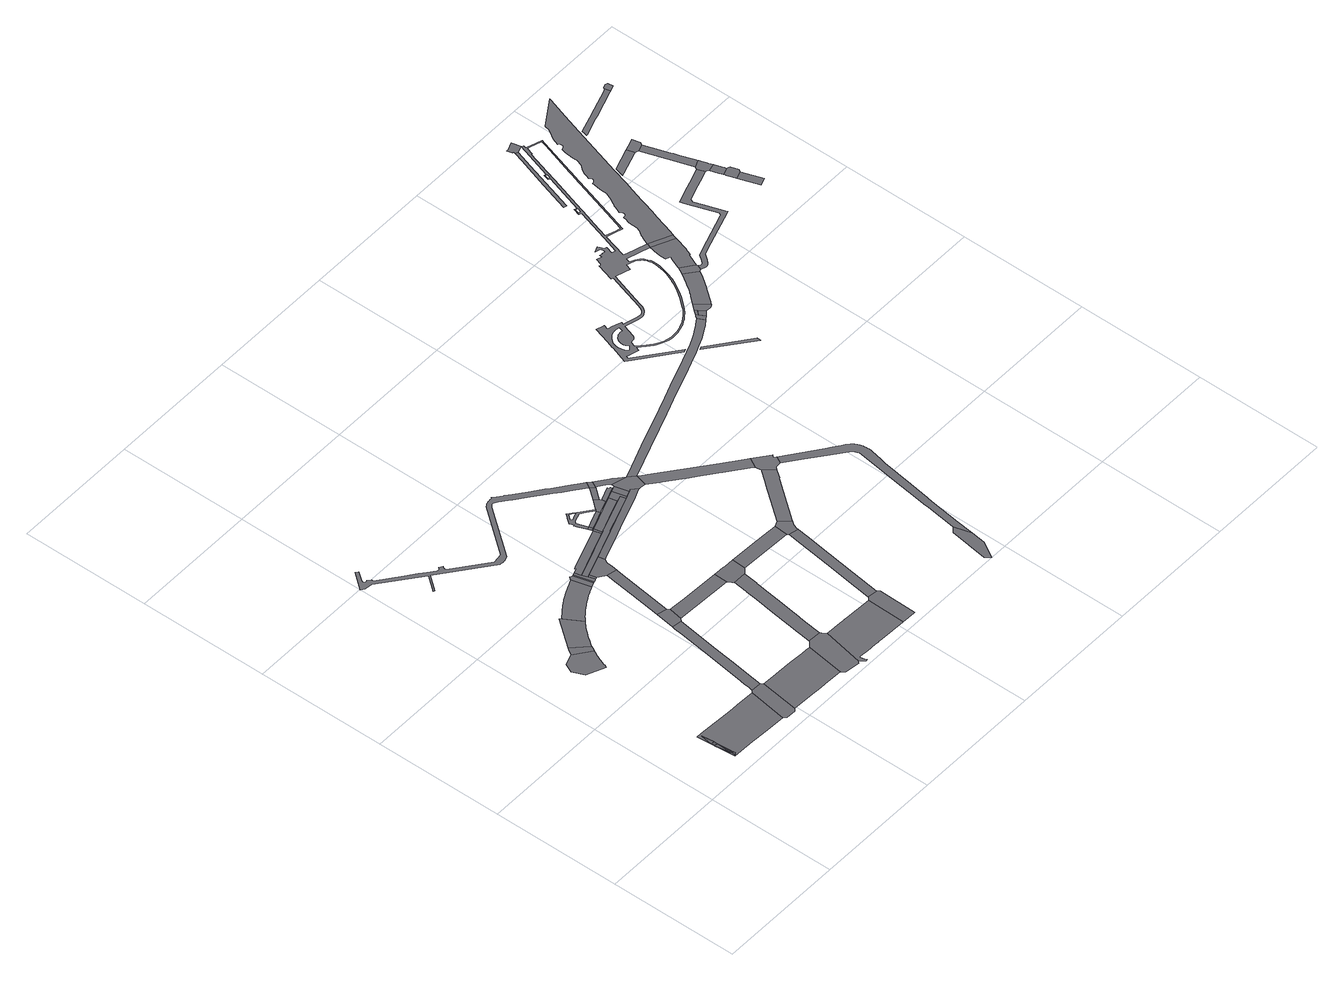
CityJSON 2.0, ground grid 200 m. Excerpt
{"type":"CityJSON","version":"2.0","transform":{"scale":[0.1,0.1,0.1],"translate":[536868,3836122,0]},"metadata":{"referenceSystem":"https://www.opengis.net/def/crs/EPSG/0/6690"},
"CityObjects":{
"road1":{"type":"Road","attributes":{"RoadStructureAttribute.sectionType":"4"},"geometry":[{"type":"MultiSurface","lod":"3","boundaries":[[[0,1,2]],[[3,4,0]],[[5,2,1]],[[0,6,1]],[[4,7,0]],[[8,6,0]],[[7,8,0]],[[9,5,1]],[[8,10,6]],[[9,1,6]],[[6,10,9]],[[5,9,11]],[[12,13,11]],[[14,15,16]],[[16,17,14]],[[14,17,18]]],"semantics":{"surfaces":[{"type":"TrafficArea","function":"2000"},{"type":"TrafficArea","function":"1020"},{"type":"AuxiliaryTrafficArea","function":"2000"}],"values":[0,0,1,0,0,0,0,1,2,1,1,1,0,1,1,0]}}]},
"road2":{"type":"Road","attributes":{"RoadStructureAttribute.sectionType":"1"},"geometry":[{"type":"MultiSurface","lod":"1","boundaries":[[[19,20,21,22,23,24,25,26,27,28,29,30,31,32]]]}]},
"road3":{"type":"Road","geometry":[{"type":"MultiSurface","lod":"1","boundaries":[[[33,34,35,36,37,38,39,40,41,42,43,44,45,46,47]]]}]},
"road4":{"type":"Road","attributes":{"RoadStructureAttribute.sectionType":"1"},"geometry":[{"type":"MultiSurface","lod":"1","boundaries":[[[48,49,33,47,50,51,52,53]]]}]},
"road5":{"type":"Road","geometry":[{"type":"MultiSurface","lod":"1","boundaries":[[[54,32,31,55,56,57,58,59]]]}]},
"road6":{"type":"Road","geometry":[{"type":"MultiSurface","lod":"1","boundaries":[[[60,48,53,61,62,63,64,65,66,67,68,69,70,71,72,73,74,75,76]]]}]},
"road7":{"type":"Road","attributes":{"RoadStructureAttribute.sectionType":"1"},"geometry":[{"type":"MultiSurface","lod":"1","boundaries":[[[77,78,79,80,81,82,83,54,59,84,85,86,87,88]]]}]},
"road8":{"type":"Road","attributes":{"RoadStructureAttribute.sectionType":"1"},"geometry":[{"type":"MultiSurface","lod":"1","boundaries":[[[89,90,91,92,93,58,57,94,95,96,97,98,99,100]]]}]},
"road9":{"type":"Road","attributes":{"RoadStructureAttribute.sectionType":"1"},"geometry":[{"type":"MultiSurface","lod":"1","boundaries":[[[101,102,103,104,105,106,107,108,109,110,111,112,113,114,115,116,117,118,119,120,121,122,123,124,76,75,125,126,127,128,129,130,131,132,133,134,135,136,137,138,139,140,141,142,143,144,145]]]}]},
"road10":{"type":"Road","geometry":[{"type":"MultiSurface","lod":"1","boundaries":[[[146,77,88,147,148,149]]]}]},
"road11":{"type":"Road","geometry":[{"type":"MultiSurface","lod":"1","boundaries":[[[150,151,152,153,101,145,154,155,156]]]}]},
"road12":{"type":"Road","geometry":[{"type":"MultiSurface","lod":"1","boundaries":[[[157,156,155,158]]]}]},
"road13":{"type":"Road","attributes":{"RoadStructureAttribute.sectionType":"1"},"geometry":[{"type":"MultiSurface","lod":"1","boundaries":[[[159,160,157,158,161,162,163,164,165,166,167,168,169,170,171]]]}]},
"road14":{"type":"Road","geometry":[{"type":"MultiSurface","lod":"1","boundaries":[[[172,173,174,100,99,175,176,177,178,179,180,181,182,183]]]}]},
"road15":{"type":"Road","attributes":{"RoadStructureAttribute.sectionType":"1"},"geometry":[{"type":"MultiSurface","lod":"1","boundaries":[[[184,185,186,146,149,187,188]]]}]},
"road16":{"type":"Road","attributes":{"RoadStructureAttribute.sectionType":"1"},"geometry":[{"type":"MultiSurface","lod":"1","boundaries":[[[189,164,163,190]]]}]},
"road17":{"type":"Road","attributes":{"RoadStructureAttribute.sectionType":"1"},"geometry":[{"type":"MultiSurface","lod":"1","boundaries":[[[191,192,193,194,195,196,197,198,199,200,201,202,203,204,205,206,207,208,209,210,211,212,213,214,215,216,217,218,219,220,221,222,223,224,225,226,227,228,229,230,231,232,233,234,235,236,237,238,239,240,241,242,243,244,245,246,247,248,249,250,251,252,253,254,255,256,257,258,259,260,261,262,263,264,265,266,267,268,269,270,271,272,273,274,275,276,277,278,279,280,281,282,283,284,285,286,287,288,289,290,291,292,293,294,295,296,297,298,299,300,301,302,303,304,305,306,307,308,309,310,311]]]}]},
"road18":{"type":"Road","geometry":[{"type":"MultiSurface","lod":"1","boundaries":[[[312,313,189,190,184,188,314,315,316,317]]]}]},
"road19":{"type":"Road","attributes":{"RoadStructureAttribute.sectionType":"1"},"geometry":[{"type":"MultiSurface","lod":"1","boundaries":[[[318,319,148,147,320,321,322]]]}]},
"road20":{"type":"Road","attributes":{"RoadStructureAttribute.sectionType":"1"},"geometry":[{"type":"MultiSurface","lod":"1","boundaries":[[[323,324,325,326,327,328,329,159,171,330,331,332,333,334,335]]]}]},
"road21":{"type":"Road","attributes":{"RoadStructureAttribute.sectionType":"1"},"geometry":[{"type":"MultiSurface","lod":"1","boundaries":[[[336,337,338,339,340,341,342,343,344,345,346,172,183,347,348,349,350,351,352,353,354,355,356,357,358]]]}]},
"road22":{"type":"Road","attributes":{"RoadStructureAttribute.sectionType":"1"},"geometry":[{"type":"MultiSurface","lod":"1","boundaries":[[[359,360,361,362,363,364,180,179,365,366,367,368,369,370,371,372,373,374,375,376,377,378,379,380,381,382,383,384,385,386,387,388,389,390,391,392,393,394,395,396]]]}]},
"road23":{"type":"Road","attributes":{"RoadStructureAttribute.sectionType":"7"},"geometry":[{"type":"MultiSurface","lod":"1","boundaries":[[[397,398,399,400,401,402,403,404,405,406,407,408,409,410,411,412,413,414,415,416,417,418,419,420,421,422,168,167,423,424,425,426,427,428,429]]]}]},
"road24":{"type":"Road","geometry":[{"type":"MultiSurface","lod":"1","boundaries":[[[430,431,432,322,321,433,434,336,358,435,436,437,438,439]]]}]},
"road25":{"type":"Road","geometry":[{"type":"MultiSurface","lod":"1","boundaries":[[[440,323,335,441]]]}]},
"road26":{"type":"Road","attributes":{"RoadStructureAttribute.sectionType":"1"},"geometry":[{"type":"MultiSurface","lod":"1","boundaries":[[[442,443,323,440]]]}]},
"road27":{"type":"Road","geometry":[{"type":"MultiSurface","lod":"1","boundaries":[[[444,445,443,442,446]]]}]},
"road28":{"type":"Road","geometry":[{"type":"MultiSurface","lod":"1","boundaries":[[[447,448,449,450,451,452,453,454,455,456,457,458,459,460,461,462,463,464,465,466,445,444],[467,468,469,470,471,472,473,474]]]}]},
"road29":{"type":"Road","attributes":{"RoadStructureAttribute.sectionType":"1"},"geometry":[{"type":"MultiSurface","lod":"1","boundaries":[[[475,476,477,478,479,480,481,482,483,444,446,484,485,486]]]}]},
"road30":{"type":"Road","geometry":[{"type":"MultiSurface","lod":"1","boundaries":[[[487,488,396,395,489,490,491,492]]]}]},
"road31":{"type":"Road","attributes":{"RoadStructureAttribute.sectionType":"1"},"geometry":[{"type":"MultiSurface","lod":"1","boundaries":[[[493,494,495,496,497,498,499,500,501,502,503,312,317,504,505,506,507,508,509,510,511,512,513]]]}]},
"road32":{"type":"Road","attributes":{"RoadStructureAttribute.sectionType":"1"},"geometry":[{"type":"MultiSurface","lod":"1","boundaries":[[[514,515,516,517,518,519,440,441,520,521]]]}]},
"road33":{"type":"Road","geometry":[{"type":"MultiSurface","lod":"1","boundaries":[[[522,455,454,475,486,523,524,525,526,527,528]]]}]},
"road34":{"type":"Road","attributes":{"RoadStructureAttribute.sectionType":"1"},"geometry":[{"type":"MultiSurface","lod":"1","boundaries":[[[529,530,439,438,531,532]]]}]},
"road35":{"type":"Road","attributes":{"RoadStructureAttribute.sectionType":"1"},"geometry":[{"type":"MultiSurface","lod":"1","boundaries":[[[310,533,522,528,534]]]}]},
"road36":{"type":"Road","attributes":{"RoadStructureAttribute.sectionType":"1"},"geometry":[{"type":"MultiSurface","lod":"1","boundaries":[[[535,536,537,538,487,492,539,540,541,542,543,544,545,546]]]}]},
"road37":{"type":"Road","geometry":[{"type":"MultiSurface","lod":"1","boundaries":[[[547,548,549,550,551,552,553,554,555,556,524,523]]]}]},
"road38":{"type":"Road","attributes":{"RoadStructureAttribute.sectionType":"1"},"geometry":[{"type":"MultiSurface","lod":"1","boundaries":[[[557,514,521,558,397,429,559,560]]]}]},
"road39":{"type":"Road","geometry":[{"type":"MultiSurface","lod":"1","boundaries":[[[311,310,534,561,562,563,564]]]}]},
"road40":{"type":"Road","geometry":[{"type":"MultiSurface","lod":"1","boundaries":[[[565,566,557,560,567]]]}]},
"road41":{"type":"Road","attributes":{"RoadStructureAttribute.sectionType":"1"},"geometry":[{"type":"MultiSurface","lod":"1","boundaries":[[[568,569,570,571,572,573,574,564,563,575,576,577,578]]]}]},
"road42":{"type":"Road","geometry":[{"type":"MultiSurface","lod":"1","boundaries":[[[577,565,567,493,513,579,580,581,582,578]]]}]},
"road43":{"type":"Road","geometry":[{"type":"MultiSurface","lod":"1","boundaries":[[[583,532,531,535,546,584,585,586,587,588,589,590,591,592,593]]]}]},
"road44":{"type":"Road","attributes":{"RoadStructureAttribute.sectionType":"1"},"geometry":[{"type":"MultiSurface","lod":"1","boundaries":[[[594,595,596,597,583,593,598,599,600,601,602]]]}]},
"road45":{"type":"Road","attributes":{"RoadStructureAttribute.sectionType":"1"},"geometry":[{"type":"MultiSurface","lod":"1","boundaries":[[[603,604,605,606,607,608,582,581,609,610,611,612,613,614,615,616,617,618,619,620,621,622,623,624]]]}]},
"road46":{"type":"Road","geometry":[{"type":"MultiSurface","lod":"1","boundaries":[[[625,626,627,628,629,630]]]}]},
"road47":{"type":"Road","geometry":[{"type":"MultiSurface","lod":"1","boundaries":[[[631,632,633,634,624,623,594,602,635,636,637,638]]]}]},
"road48":{"type":"Road","attributes":{"RoadStructureAttribute.sectionType":"1"},"geometry":[{"type":"MultiSurface","lod":"1","boundaries":[[[639,640,641,642,643,644,645,646,647,648,649,650,651,652,653,654,655,656,657,658,659,660,661,662,663,664,638,637,665,666,667,668,669,670,671,672,673,674,675,625,630]]]}]},
"road49":{"type":"Road","geometry":[{"type":"MultiSurface","lod":"1","boundaries":[[[676,677,678,679,680,681,682,683,684,685,686,687,688,689,690,691,692,693,694,695,696,578,582,697,698,699,700,701,702,703,704,705,706,707,708,709,710,711,712,713,714,715,716,717,718]]]}]},
"road50":{"type":"Road","attributes":{"RoadStructureAttribute.sectionType":"1"},"geometry":[{"type":"MultiSurface","lod":"1","boundaries":[[[719,720,721,722]]]}]},
"road51":{"type":"Road","geometry":[{"type":"MultiSurface","lod":"1","boundaries":[[[723,724,725,726,676,718,727,728,729,730,731]]]}]},
"road52":{"type":"Road","geometry":[{"type":"MultiSurface","lod":"1","boundaries":[[[732,723,731,733]]]}]},
"road53":{"type":"Road","attributes":{"RoadStructureAttribute.sectionType":"7"},"geometry":[{"type":"MultiSurface","lod":"1","boundaries":[[[734,731,730,735,736,737]]]}]},
"road54":{"type":"Road","geometry":[{"type":"MultiSurface","lod":"1","boundaries":[[[738,732,733,739,740,741,734,737,742,743,744,745,746,747,748]]]}]},
"road55":{"type":"Road","attributes":{"RoadStructureAttribute.sectionType":"1"},"geometry":[{"type":"MultiSurface","lod":"1","boundaries":[[[749,750,751,752,753,754,755,756,757,758,759,760,761,762,763,764,765,766,767,768,769,770,771,772,773,774,775,776,777,778,779,780,781,782,783,784,785,786,787,788,789,790,791,792,793,794,795,796,797,798,799,800,801,802,803,804,805,806,807,808,809,810,811,812,813,814,815,816,817,818,819,820,821,822,823,824,825,826,827,828,829,830,831,832,833,834,835,836,837,838,839,840,841,842,843,844,845,846,847,848,849,850,851,852,853,854,855,856,857,858,859,860,861,862,863,864,865,866,867,868,869,870,871,872,873,874,875,876,877,878,879,880,881,882,883],[884,885,886,887,888,889,890,891],[892,893,894,895,896,897,898,899,900],[901,902,903,904,905,906,907,908,909,910,911,912,913,914,915,916,917,918,919,920,921,922,923,924,925,926,927,928,929,930,931,932,933,934,935,936,937,938,939,940,941,942],[943,944,945,946,947,948,949,950,951,952,953,954,955,956,957,958,959,960,961,962,963],[964,965,966,967,968,969,970,971,972,973,974,975,976,977,978,979,980,981,982,983,984,985,986,987,988,989,990,991,992,993,994,995,996,997,998,999,1000,1001,1002,1003,1004,1005,1006,1007,1008,1009,1010,1011,1012,1013,1014,1015,1016,1017,1018,1019,1020,1021,1022,1023,1024,1025,1026,1027,1028,1029,1030]]]}]},
"road56":{"type":"Road","geometry":[{"type":"MultiSurface","lod":"1","boundaries":[[[1031,1032,1033,1034,1035,1036,1037,1038,1039,1040,738,748,1041,1042,1043,1044,1045,1046,1047,1048,1049,1050]]]}]},
"road57":{"type":"Road","geometry":[{"type":"MultiSurface","lod":"1","boundaries":[[[1051,1031,1050,1052,1053,1054,1055]]]}]},
"road58":{"type":"Road","geometry":[{"type":"MultiSurface","lod":"1","boundaries":[[[883,1056,1057,1058,1059,1060,1061,1062,1063,1064,1065,1051,1055,1066,1067,1068,1069,1070,1071,1072,1073,1074]]]}]},
"road59":{"type":"Road","geometry":[{"type":"MultiSurface","lod":"1","boundaries":[[[749,883,1074,1075,1076]]]}]},
"road60":{"type":"Road","geometry":[{"type":"MultiSurface","lod":"1","boundaries":[[[1077,1078,1079,1080,1081,1082,1083,1084,1085,1086]]]}]},
"road61":{"type":"Road","attributes":{"RoadStructureAttribute.sectionType":"1"},"geometry":[{"type":"MultiSurface","lod":"1","boundaries":[[[1087,1088,1089,1090,1091,1092,1093,1094,1095,1096,1097,1098,1099,1100,1101,1102,1103,1104,1105,1106,1107,1108,1109,1110,1111,1054,1053,1112,1113,1114,1115,1116,1117,1118,1119,1120,1121,1122,1123,1124,1125,1126,1127,1128,1129,1130,1131,1132,1133,1134,1135]]]}]},
"road62":{"type":"Road","geometry":[{"type":"MultiSurface","lod":"1","boundaries":[[[1136,1137,1138,1139,1140,1141,1077,1086,769]]]}]},
"road63":{"type":"Road","geometry":[{"type":"MultiSurface","lod":"1","boundaries":[[[1142,1143,1144,1145,1146,1147,1148,1149,1150,1151,1152,1153,1154,1155,1156,1157,1158,1159,1160,1161,1162,1163,1164,1165,1166,1167,1168,1169,1170,1171,1172,1173,1174,1175,1176,1177,1178,1179,1180,1181,1182,1183,1184,1185,1186,1187,1188,1189,1190,1191,1192,1193,1194,1195,1196,1197,1198,1199,1200,1201,1202,1203,1204,1205,1206,1207,1208,1209,1210,1211,1212,1213,1214,1215,1216,1217,1218,1219,1220,1221,1222,749,1076]]]}]},
"road64":{"type":"Road","attributes":{"RoadStructureAttribute.sectionType":"1"},"geometry":[{"type":"MultiSurface","lod":"1","boundaries":[[[1223,1224,1225,1226,1227,1228,1229]]]}]},
"road65":{"type":"Road","geometry":[{"type":"MultiSurface","lod":"1","boundaries":[[[1230,1231,1232,1223,1229,1233,1234,1235,1236,1237]]]}]},
"road66":{"type":"Road","attributes":{"RoadStructureAttribute.sectionType":"1"},"geometry":[{"type":"MultiSurface","lod":"1","boundaries":[[[1238,1239,1240,1241,1242,1235,1234,1243,1244,1245,1246]]]}]},
"road67":{"type":"Road","geometry":[{"type":"MultiSurface","lod":"1","boundaries":[[[1247,1248,1249,1250,1251,1246,1245,1252,1087,1135,1253,1254,1255]]]}]},
"road68":{"type":"Road","attributes":{"RoadStructureAttribute.sectionType":"1"},"geometry":[{"type":"MultiSurface","lod":"1","boundaries":[[[1256,1257,1255,1254,1258,1259,1260,1261]]]}]},
"road69":{"type":"Road","attributes":{"RoadStructureAttribute.sectionType":"1"},"geometry":[{"type":"MultiSurface","lod":"1","boundaries":[[[1262,1263,1264,1265,1266,1267]]]}]},
"road70":{"type":"Road","geometry":[{"type":"MultiSurface","lod":"1","boundaries":[[[1268,1261,1260,1269,1270,1271,1267,1266,1272,1273]]]}]},
"road71":{"type":"Road","attributes":{"RoadStructureAttribute.sectionType":"1"},"geometry":[{"type":"MultiSurface","lod":"1","boundaries":[[[1274,1275,1276,1277,1278,1279,1280,1281,1282,1283,1284,1285,1286]]]}]},
"road72":{"type":"Road","geometry":[{"type":"MultiSurface","lod":"1","boundaries":[[[1287,1288,1289,1290,1274,1286,1291,1292,1293]]]}]}
},
"vertices":[
[786,314,64],[776,342,62],[759,338,62],[774,249,65],[808,276,65],[729,560,66],[794,346,62],[803,338,64],[802,348,63],[786,554,66],[802,348,62],[786,555,66],[781,615,65],[729,609,67],[760,799,62],[731,621,66],[781,622,65],[767,798,62],[766,810,63],
[1600,848,0],[1400,856,0],[839,879,0],[761,883,0],[808,276,0],[928,275,0],[1097,268,0],[1196,264,0],[1230,263,0],[1410,255,0],[1443,254,0],[1549,250,0],[1743,242,0],[1834,839,0],
[855,3110,0],[680,3049,0],[615,2912,0],[696,2728,0],[974,2606,0],[980,2624,0],[989,2652,0],[995,2668,0],[1008,2704,0],[1022,2743,0],[1030,2763,0],[1037,2780,0],[1060,2832,0],[1085,2883,0],[1103,2918,0],
[929,3217,0],[914,3194,0],[1116,2942,0],[1126,2960,0],[1147,2997,0],[1149,3000,0],
[1871,870,0],[1779,201,0],[1931,199,0],[1972,232,0],[2059,829,0],[2027,863,0],
[1257,3644,0],[1168,3031,0],[1189,3063,0],[1205,3085,0],[1219,3105,0],[1245,3140,0],[1266,3167,0],[1293,3201,0],[1313,3224,0],[1335,3249,0],[1365,3281,0],[1391,3307,0],[1407,3323,0],[1424,3339,0],[1427,3342,0],[1440,3354,0],[1281,3617,0],
[2096,2409,0],[2089,2366,0],[2067,2222,0],[2012,1824,0],[1917,1157,0],[1897,1024,0],[1883,935,0],[2047,1003,0],[2095,1337,0],[2149,1722,0],[2219,2208,0],[2245,2388,0],
[2889,794,0],[2806,797,0],[2578,807,0],[2357,817,0],[2241,822,0],[2274,219,0],[2403,214,0],[2486,210,0],[2556,208,0],[2581,207,0],[2866,194,0],[2955,791,0],
[1901,3980,0],[1865,3964,0],[1861,3962,0],[1827,3950,0],[1772,3927,0],[1741,3913,0],[1706,3897,0],[1667,3877,0],[1648,3867,0],[1613,3847,0],[1591,3835,0],[1563,3819,0],[1553,3813,0],[1536,3802,0],[1526,3797,0],[1511,3788,0],[1473,3763,0],[1454,3750,0],[1407,3716,0],[1388,3702,0],[1355,3678,0],[1324,3653,0],[1298,3632,0],[1287,3622,0],[1450,3364,0],[1485,3394,0],[1512,3418,0],[1532,3434,0],[1544,3443,0],[1567,3461,0],[1568,3462,0],[1594,3480,0],[1623,3501,0],[1626,3503,0],[1675,3535,0],[1680,3538,0],[1725,3565,0],[1776,3593,0],[1822,3617,0],[1826,3619,0],[1863,3638,0],[1888,3650,0],[1916,3662,0],[1945,3674,0],[1979,3688,0],
[2138,2711,0],[2284,2425,0],[2320,2636,0],[2289,2668,0],
[1970,4008,0],[1958,4014,0],[1948,4020,0],[1938,4027,0],[2018,3703,0],[2050,3715,0],[1974,4007,0],
[1994,4014,0],[2069,3723,0],
[2031,4027,0],[2021,4023,0],[2098,3733,0],[2107,3737,0],[2124,3743,0],[2091,3840,0],[2088,3841,0],[2087,3842,0],[2089,3846,0],[2059,3924,0],[2057,3925,0],[2056,3927,0],[2057,3930,0],
[3037,870,0],[3035,858,0],[3011,838,0],[2910,141,0],[3137,105,0],[3141,115,0],[3153,129,0],[3169,143,0],[3299,776,0],[3259,826,0],[3248,840,0],[3237,854,0],
[2269,3663,0],[2248,3484,0],[2208,3201,0],[2418,3565,0],[2427,3634,0],
[2131,3855,0],[2156,3755,0],
[3367,4980,0],[3205,5107,0],[3117,5175,0],[3024,5248,0],[2961,5297,0],[2786,5434,0],[2621,5563,0],[2527,5636,0],[2522,5640,0],[2451,5696,0],[2404,5734,0],[2393,5742,0],[2387,5727,0],[2384,5725,0],[2381,5725,0],[2366,5727,0],[2358,5728,0],[2347,5728,0],[2330,5727,0],[2316,5726,0],[2304,5723,0],[2292,5720,0],[2281,5716,0],[2267,5711,0],[2251,5702,0],[2242,5696,0],[2231,5688,0],[2226,5689,0],[1671,4979,0],[1523,4960,0],[1013,5358,0],[1006,5370,0],[1003,5380,0],[1003,5386,0],[1004,5392,0],[1005,5396,0],[1026,5423,0],[977,5461,0],[956,5436,0],[948,5431,0],[940,5429,0],[932,5430,0],[916,5434,0],[808,5518,0],[724,5583,0],[727,5586,0],[723,5588,0],[573,5706,0],[571,5704,0],[242,5962,0],[238,5967,0],[236,5971,0],[235,5974,0],[234,5980,0],[235,5985,0],[236,5988,0],[240,5994,0],[190,6030,0],[183,6026,0],[179,6024,0],[175,6023,0],[169,6024,0],[164,6025,0],[159,6027,0],[137,6045,0],[134,6049,0],[132,6053,0],[132,6057,0],[132,6062,0],[134,6067,0],[136,6071,0],[139,6076,0],[244,6211,0],[204,6244,0],[45,6040,0],[5,5989,0],[58,5947,0],[175,5934,0],[769,5468,0],[772,5465,0],[593,5239,0],[609,5226,0],[788,5453,0],[1528,4875,0],[1530,4878,0],[1553,4872,0],[1565,4871,0],[1583,4870,0],[1601,4870,0],[1610,4871,0],[1619,4873,0],[1633,4876,0],[1652,4883,0],[1669,4889,0],[1684,4896,0],[1686,4894,0],[2256,5624,0],[2257,5623,0],[2266,5632,0],[2273,5638,0],[2280,5643,0],[2285,5646,0],[2295,5652,0],[2304,5656,0],[2311,5658,0],[2318,5660,0],[2326,5661,0],[2333,5662,0],[2343,5655,0],[2348,5650,0],[2388,5618,0],[2528,5508,0],[2541,5498,0],[2725,5355,0],[2899,5219,0],[2963,5169,0],[3056,5096,0],[3143,5028,0],[3305,4901,0],[3350,4867,0],[3397,4956,0],
[2457,3974,0],[2441,3968,0],[2438,3724,0],[2447,3812,0],[2450,3837,0],[2481,3876,0],
[2557,2625,0],[2367,2634,0],[2559,2414,0],[3178,2388,0],[3187,2596,0],
[2779,4330,0],[2558,4246,0],[2541,4240,0],[2118,4083,0],[2090,4072,0],[2091,4069,0],[2113,4059,0],[2243,4001,0],[2432,4071,0],[2542,4112,0],[2593,4132,0],[2719,4179,0],[2809,4213,0],
[3241,2300,0],[3212,2096,0],[3209,2074,0],[3208,2072,0],[3208,2070,0],[3181,1880,0],[3143,1616,0],[3105,1346,0],[3092,1263,0],[3079,1168,0],[3078,1161,0],[3276,1133,0],[3290,1235,0],[3302,1318,0],[3305,1335,0],[3306,1345,0],[3341,1588,0],[3379,1851,0],[3406,2043,0],[3407,2046,0],[3410,2067,0],[3410,2072,0],[3443,2299,0],
[3688,760,0],[3633,762,0],[3627,763,0],[3594,764,0],[3498,768,0],[3337,774,0],[3175,137,0],[3186,127,0],[3198,113,0],[3210,99,0],[3218,89,0],[3225,78,0],[3228,72,0],[3234,59,0],[3264,71,0],[3258,80,0],[3253,88,0],[3249,95,0],[3246,104,0],[3242,115,0],[3239,124,0],[3237,131,0],[3237,137,0],[3236,143,0],[3237,152,0],[3238,164,0],[3239,178,0],[3311,172,0],[3352,167,0],[3407,163,0],[3436,163,0],[3478,163,0],[3537,163,0],[3610,158,0],[3611,161,0],[3679,158,0],[4094,142,0],[4109,742,0],
[3488,4454,0],[3216,4355,0],[3214,4357,0],[3213,4358,0],[3210,4359,0],[3208,4359,0],[3206,4358,0],[3205,4358,0],[3204,4356,0],[3203,4354,0],[3203,4352,0],[3203,4350,0],[3033,4289,0],[2885,4233,0],[2883,4234,0],[2882,4235,0],[2879,4236,0],[2877,4236,0],[2875,4236,0],[2874,4235,0],[2873,4234,0],[2871,4232,0],[2870,4229,0],[2869,4227,0],[2596,4124,0],[2514,4093,0],[2625,4045,0],[2899,4149,0],[2914,4155,0],[3062,4211,0],[3236,4274,0],[3244,4277,0],[3508,4374,0],
[3458,2584,0],[3356,2588,0],[3349,2588,0],[3193,2366,0],[3220,2329,0],[3472,2324,0],[3500,2348,0],[3511,2358,0],[3526,2371,0],[3535,2581,0],
[2807,4341,0],[2837,4224,0],
[2801,4356,0],[2774,4342,0],
[2800,4420,0],[2754,4394,0],[2815,4362,0],
[2762,4521,0],[2735,4591,0],[2752,4610,0],[2757,4616,0],[2837,4645,0],[2901,4669,0],[2978,4609,0],[3076,4533,0],[3104,4551,0],[3006,4627,0],[2876,4727,0],[2858,4742,0],[2788,4797,0],[2754,4753,0],[2742,4737,0],[2675,4652,0],[2679,4643,0],[2700,4586,0],[2683,4579,0],[2710,4510,0],[2872,4706,0],[2816,4687,0],[2770,4670,0],[2747,4688,0],[2774,4723,0],[2780,4731,0],[2802,4760,0],[2840,4731,0],
[3079,4525,0],[3024,4503,0],[3008,4501,0],[3001,4498,0],[3001,4496,0],[2879,4452,0],[2877,4451,0],[2872,4447,0],[2869,4446,0],[2858,4378,0],[2872,4383,0],[3094,4466,0],
[4150,784,0],[4149,774,0],[4308,133,0],[4319,133,0],[4332,735,0],[4310,762,0],
[3666,4432,0],[3665,4430,0],[3662,4425,0],[3652,4421,0],[3558,4386,0],[3522,4372,0],[2917,4145,0],[2628,4037,0],[2543,4005,0],[2510,3993,0],[2468,3978,0],[2503,3884,0],[2544,3899,0],[2944,4048,0],[2952,4051,0],[3039,4085,0],[3048,4088,0],[3593,4292,0],[3683,4326,0],[3739,4348,0],[3763,4356,0],
[3370,4553,0],[3335,4540,0],[3332,4539,0],[3164,4476,0],[3009,4417,0],[3002,4414,0],[3206,4364,0],[3400,4436,0],
[3212,4690,0],[3298,4541,0],[3282,4602,0],[3275,4607,0],[3265,4617,0],[3264,4624,0],[3266,4628,0],
[4114,2557,0],[4013,2561,0],[4344,2337,0],[4364,2546,0],
[3325,4834,0],[3404,4805,0],
[4368,2308,0],[4336,2081,0],[4266,1591,0],[4217,1248,0],[4300,774,0],[4366,1227,0],[4465,1920,0],[4480,2027,0],[4486,2071,0],[4487,2077,0],[4488,2082,0],[4515,2278,0],
[3310,4546,0],[3539,4634,0],[3528,4662,0],[3509,4655,0],[3498,4683,0],[3408,4649,0],[3401,4646,0],[3306,4610,0],[3299,4606,0],[3288,4602,0],
[3488,4597,0],[3487,4457,0],[3520,4378,0],[3541,4386,0],
[3413,4816,0],[3368,4852,0],[3413,4817,0],[3461,4907,0],
[3579,4631,0],[3562,4625,0],[3632,4419,0],
[3733,4689,0],[3731,4690,0],[3691,4726,0],[3670,4743,0],[3651,4759,0],[3619,4783,0],[3554,4834,0],[3492,4756,0],[3558,4705,0],[3589,4680,0],[3814,4617,0],
[3777,4354,0],[3780,4353,0],[3861,4340,0],[3916,4526,0],
[4448,2583,0],[4522,2328,0],[4523,2335,0],[4525,2342,0],[4528,2351,0],[4534,2365,0],[4539,2373,0],[4544,2383,0],[4551,2393,0],[4575,2425,0],[4585,2437,0],
[5036,3336,0],[5026,3324,0],[4918,3185,0],[4870,3125,0],[5052,3036,0],[5074,3063,0],[5076,3066,0],[5077,3064,0],[5170,3184,0],
[5046,3632,0],[4787,3835,0],[4021,4434,0],[4004,4448,0],[3968,4480,0],[3928,4515,0],[4020,4216,0],[4043,4198,0],[4185,4087,0],[4284,4010,0],[4290,4005,0],[4293,4003,0],[4444,3885,0],[4512,3832,0],[4640,3732,0],[4681,3701,0],[4841,3576,0],[4879,3547,0],[4942,3498,0],[5009,3446,0],[5023,3435,0],[5104,3587,0],
[5840,743,0],[5763,681,0],[5675,78,0],[5734,1,0],[5886,262,0],[5915,479,0],
[5313,3367,0],[5328,3386,0],[5341,3402,0],[5313,3424,0],[5198,3221,0],[5202,3221,0],[5294,3233,0],[5345,3336,0],
[5953,757,0],[6023,1255,0],[6036,1348,0],[6087,1670,0],[6171,2177,0],[6186,2252,0],[6209,2361,0],[6226,2444,0],[6230,2468,0],[6232,2492,0],[6232,2519,0],[6231,2542,0],[6228,2566,0],[6223,2592,0],[6217,2615,0],[6208,2639,0],[6196,2667,0],[6189,2682,0],[6176,2704,0],[6162,2724,0],[6147,2743,0],[6118,2771,0],[6102,2784,0],[6055,2817,0],[5955,2885,0],[5876,2937,0],[5551,3034,0],[5793,2845,0],[6055,2640,0],[6061,2634,0],[6098,2543,0],[6059,2266,0],[6001,1867,0],[5963,1600,0],[5916,1270,0],[5908,1215,0],[5843,756,0],
[6620,5754,0],[6613,5747,0],[6578,5723,0],[6524,5687,0],[6476,5657,0],[6418,5625,0],[6373,5600,0],[6346,5585,0],[6332,5579,0],[6322,5574,0],[6204,5520,0],[6070,5465,0],[5914,5405,0],[5697,5324,0],[5457,5234,0],[5242,5153,0],[5032,5076,0],[4706,4954,0],[4374,4829,0],[3887,4645,0],[3873,4639,0],[3930,4531,0],[4417,4716,0],[4749,4840,0],[5033,4947,0],[5068,4960,0],[5284,5040,0],[5500,5121,0],[5740,5211,0],[5957,5292,0],[6115,5353,0],[6252,5409,0],[6372,5464,0],[6401,5477,0],[6404,5479,0],[6431,5494,0],[6477,5519,0],[6494,5528,0],[6537,5552,0],[6590,5585,0],[6616,5603,0],[6647,5623,0],[6674,5643,0],
[6851,4855,0],[6856,4915,0],[6262,5377,0],[6212,5357,0],
[6664,5807,0],[6652,5792,0],[6651,5791,0],[6630,5766,0],[6683,5649,0],[6702,5663,0],[6721,5677,0],[6734,5687,0],[6687,5780,0],
[6717,5871,0],[6740,5843,0],
[6742,5827,0],[6801,5736,0],[6814,5745,0],[6815,5746,0],
[6787,5954,0],[6740,5839,0],[6740,5833,0],[6741,5830,0],[6830,5740,0],[6844,5737,0],[6872,5736,0],[6895,5741,0],[6916,5749,0],[6938,5762,0],[6944,5770,0],
[7254,7121,0],[7081,7174,0],[6970,7209,0],[6895,7232,0],[7013,7613,0],[7176,7566,0],[7227,7550,0],[7257,7541,0],[7365,7891,0],[7598,8641,0],[7605,8666,0],[7612,8686,0],[7632,8752,0],[7807,9317,0],[7826,9379,0],[7598,9450,0],[7585,9454,0],[7554,9358,0],[7590,9479,0],[7597,9502,0],[7570,9523,0],[7388,8944,0],[7366,8950,0],[7353,8954,0],[7329,8864,0],[7350,8857,0],[7359,8854,0],[7170,8237,0],[7154,8242,0],[7146,8245,0],[7125,8252,0],[7096,8149,0],[7100,8147,0],[7136,8134,0],[6980,7623,0],[6896,7355,0],[6829,7372,0],[6865,7484,0],[6832,7497,0],[6792,7584,0],[6702,7548,0],[6782,7526,0],[6800,7479,0],[6793,7449,0],[6745,7461,0],[6740,7448,0],[6692,7464,0],[6693,7418,0],[6613,7442,0],[6586,7357,0],[6567,7336,0],[6544,7344,0],[6462,7076,0],[6489,7066,0],[6423,6850,0],[6310,6483,0],[6303,6459,0],[6281,6416,0],[6261,6391,0],[6239,6373,0],[6214,6361,0],[6186,6360,0],[6149,6368,0],[5947,6420,0],[5926,6425,0],[5938,6465,0],[5869,6488,0],[5804,6509,0],[5762,6522,0],[5727,6533,0],[5750,6603,0],[5741,6606,0],[5631,6640,0],[5549,6381,0],[5513,6269,0],[5508,6252,0],[5420,5978,0],[5494,5920,0],[6045,5487,0],[6095,5508,0],[5513,5961,0],[5490,5979,0],[5502,6024,0],[5536,6013,0],[5693,5966,0],[5710,6026,0],[5758,5981,0],[5808,5934,0],[5889,5870,0],[5914,5853,0],[5967,5823,0],[6025,5799,0],[6085,5780,0],[6147,5770,0],[6187,5771,0],[6242,5774,0],[6258,5777,0],[6307,5787,0],[6352,5797,0],[6384,5808,0],[6414,5820,0],[6461,5846,0],[6504,5871,0],[6551,5902,0],[6598,5937,0],[6645,5980,0],[6680,6023,0],[6727,6079,0],[6773,6136,0],[6833,6220,0],[6889,6303,0],[6919,6355,0],[6946,6406,0],[6951,6416,0],[6959,6432,0],[6963,6441,0],[6966,6450,0],[7009,6571,0],[7031,6649,0],[7050,6737,0],[7057,6802,0],[7056,6862,0],[7051,6892,0],[7033,6931,0],[7013,6974,0],[6987,7006,0],[6983,7010,0],[6957,7036,0],[6932,7053,0],[6854,7089,0],[6867,7142,0],[6871,7155,0],[6882,7151,0],[7038,7103,0],[7229,7043,0],[7386,8929,0],[7384,8925,0],[7371,8877,0],[7369,8877,0],[7358,8882,0],[7346,8886,0],[7360,8939,0],[7366,8937,0],[7150,8227,0],[7163,8223,0],[7165,8222,0],[7146,8165,0],[7142,8165,0],[7119,8171,0],[7116,8172,0],[7135,8232,0],[7144,8229,0],[5707,6341,0],[5684,6325,0],[5671,6312,0],[5667,6308,0],[5652,6285,0],[5643,6260,0],[5639,6241,0],[5638,6235,0],[5636,6210,0],[5638,6183,0],[5646,6158,0],[5659,6135,0],[5674,6113,0],[5614,6067,0],[5602,6085,0],[5582,6116,0],[5581,6117,0],[5569,6154,0],[5563,6192,0],[5563,6232,0],[5570,6269,0],[5580,6299,0],[5582,6304,0],[5586,6311,0],[5602,6337,0],[5626,6367,0],[5640,6379,0],[5656,6393,0],[5689,6413,0],[5720,6424,0],[5726,6426,0],[5741,6428,0],[5763,6431,0],[5784,6431,0],[5801,6432,0],[5838,6424,0],[5832,6400,0],[5821,6359,0],[5806,6364,0],[5781,6364,0],[5754,6361,0],[5729,6353,0],[7175,7590,0],[7023,7638,0],[7101,7889,0],[7149,8045,0],[7226,8292,0],[7379,8789,0],[7436,8973,0],[7544,9323,0],[7562,9318,0],[7596,9431,0],[7598,9430,0],[7638,9418,0],[7801,9366,0],[7778,9290,0],[7605,8732,0],[7599,8715,0],[7582,8659,0],[7570,8620,0],[7344,7891,0],[7244,7568,0],[7231,7572,0],[6842,7062,0],[6920,7033,0],[6942,7015,0],[6970,6989,0],[6993,6961,0],[7011,6921,0],[7026,6884,0],[7031,6859,0],[7034,6804,0],[7027,6741,0],[7008,6654,0],[6987,6578,0],[6943,6459,0],[6940,6451,0],[6936,6443,0],[6929,6428,0],[6923,6415,0],[6899,6368,0],[6869,6317,0],[6812,6234,0],[6753,6151,0],[6709,6093,0],[6662,6040,0],[6627,5998,0],[6583,5957,0],[6538,5924,0],[6491,5891,0],[6449,5868,0],[6404,5843,0],[6374,5832,0],[6344,5820,0],[6302,5809,0],[6274,5805,0],[6239,5799,0],[6187,5796,0],[6150,5795,0],[6092,5805,0],[6034,5822,0],[5979,5846,0],[5929,5876,0],[5906,5890,0],[5826,5954,0],[5775,5999,0],[5722,6061,0],[5746,6131,0],[5761,6134,0],[5786,6137,0],[5806,6142,0],[5824,6154,0],[5841,6172,0],[5853,6192,0],[5911,6383,0],[6114,6325,0],[6159,6318,0],[6192,6316,0],[6217,6318,0],[6244,6331,0],[6272,6344,0],[6291,6362,0],[6314,6387,0],[6333,6427,0],[6353,6490,0],[6478,6887,0],[6532,7056,0],[6675,7015,0],[6760,6991,0],[6789,7079,0],
[7123,6415,0],[7079,6340,0],[7033,6270,0],[7019,6248,0],[6992,6209,0],[6985,6199,0],[6939,6137,0],[6930,6126,0],[6898,6087,0],[6888,6076,0],[6963,5794,0],[6972,5806,0],[7113,5986,0],[7116,5989,0],[7117,5991,0],[7140,6022,0],[7189,6086,0],[7244,6167,0],[7302,6258,0],[7310,6270,0],
[7180,6525,0],[7329,6279,0],[7345,6280,0],[7374,6357,0],[7365,6378,0],
[7215,6988,0],[7210,6953,0],[7206,6908,0],[7199,6833,0],[7197,6753,0],[7266,6731,0],[7264,6728,0],[7246,6683,0],[7219,6618,0],[7185,6535,0],[7398,6449,0],[7448,6567,0],[7462,6562,0],[7467,6561,0],[7492,6634,0],[7508,6677,0],[7534,6757,0],[7548,6802,0],[7574,6888,0],
[7591,6943,0],[7597,6963,0],
[7418,9503,0],[7372,9355,0],[7213,8841,0],[7071,8384,0],[7113,8371,0],[7150,8492,0],[7187,8610,0],[7187,8612,0],[7370,9201,0],[7458,9485,0],
[8715,7486,0],[8662,7468,0],[8461,7398,0],[8381,7370,0],[8166,7296,0],[8113,7278,0],[8133,7220,0],[8150,7170,0],[8150,7169,0],[8289,6754,0],[8285,6741,0],[8278,6724,0],[8275,6714,0],[8259,6708,0],[7627,6491,0],[7582,6475,0],[7537,6458,0],[7476,6374,0],[7445,6340,0],[7438,6335,0],[7432,6332,0],[7426,6332,0],[7411,6334,0],[7394,6339,0],[7382,6347,0],[7355,6276,0],[7373,6270,0],[7395,6263,0],[7424,6258,0],[7449,6261,0],[7474,6271,0],[7494,6286,0],[7531,6326,0],[7596,6415,0],[7628,6426,0],[7722,6458,0],[7792,6482,0],[8373,6680,0],[8380,6682,0],[8378,6689,0],[8267,7021,0],[8219,7147,0],[8230,7169,0],[8233,7176,0],[8242,7194,0],[8399,7248,0],[8489,7279,0],[8638,7331,0],[8754,7371,0],
[7532,9663,0],[7409,9614,0],[7384,9616,0],[7406,9535,0],[7424,9542,0],[7428,9536,0],
[7622,7040,0],[7659,7159,0],[7721,7360,0],[7722,7363,0],[7793,7594,0],[7798,7612,0],[7819,7678,0],[7886,7896,0],[7930,8038,0],[8008,8294,0],[8011,8305,0],[8256,9118,0],[8356,9424,0],[8462,9764,0],[8468,9785,0],[8050,9511,0],[8030,9431,0],[7976,9340,0],[7944,9285,0],[7900,9179,0],[7916,9167,0],[7926,9150,0],[7928,9132,0],[7926,9112,0],[7916,9097,0],[7901,9084,0],[7884,9077,0],[7869,9077,0],[7853,9007,0],[7845,8969,0],[7841,8909,0],[7840,8900,0],[7836,8849,0],[7839,8826,0],[7842,8804,0],[7808,8704,0],[7761,8648,0],[7734,8603,0],[7717,8563,0],[7700,8520,0],[7685,8472,0],[7698,8458,0],[7705,8438,0],[7706,8415,0],[7698,8395,0],[7683,8380,0],[7666,8370,0],[7646,8367,0],[7630,8272,0],[7625,8222,0],[7623,8169,0],[7621,8112,0],[7611,8083,0],[7582,7999,0],[7543,7944,0],[7523,7906,0],[7516,7893,0],[7499,7858,0],[7460,7763,0],[7477,7753,0],[7485,7736,0],[7490,7718,0],[7488,7701,0],[7480,7683,0],[7466,7670,0],[7448,7663,0],[7431,7663,0],[7428,7663,0],[7411,7592,0],[7410,7587,0],[7402,7545,0],[7395,7487,0],[7395,7430,0],[7393,7397,0],[7384,7367,0],[7371,7342,0],[7339,7299,0],[7334,7290,0],[7328,7278,0],[7315,7254,0],[7293,7211,0],
[8399,8422,0],[8049,8303,0],[8028,8232,0],[8008,8161,0],[8048,8175,0],[8405,8296,0],[8438,8307,0],
[8589,8486,0],[8476,8448,0],[8465,8444,0],[8466,8293,0],[8483,8285,0],[8596,8323,0],[8606,8343,0],[8618,8368,0],
[8835,7619,0],[8765,7823,0],[8738,7905,0],[8723,7948,0],[8636,8205,0],[8612,7904,0],[8705,7626,0],[8738,7531,0],[8849,7578,0],
[8906,7409,0],[8903,7418,0],[8883,7477,0],[8882,7480,0],[8852,7567,0],[8724,7505,0],[8773,7363,0],[8800,7349,0],[8918,7375,0],
[8968,7229,0],[8956,7263,0],[8845,7216,0],[8846,7214,0],[8866,7156,0],[8979,7195,0],
[9035,6655,0],[9036,6654,0],[9093,6675,0],[9150,6696,0],[9040,7014,0],[8927,6976,0],
[9006,7183,0],[8876,7126,0],[8878,7119,0],[8905,7042,0],[9064,7060,0],[9025,7173,0],
[9070,9344,0],[9052,9338,0],[9041,9334,0],[8597,9183,0],[8538,9163,0],[8289,9078,0],[8279,9032,0],[8269,8987,0],[8292,8995,0],[8567,9088,0],[8623,9107,0],[9066,9257,0],[9096,9268,0],
[9145,9393,0],[9142,9395,0],[9074,9369,0],[9075,9367,0],[9169,9293,0],[9186,9299,0],[9173,9378,0]
]}
